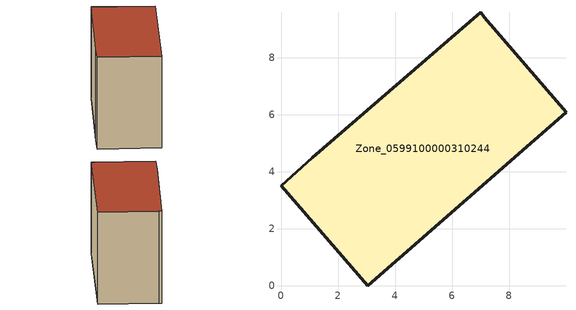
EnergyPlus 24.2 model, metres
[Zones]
Zone_0599100000310244
 floor ground (C_G): 10,6.09 3.05,0 0,3.51 1.1,4.5 7.01,9.6 7.13,9.43 z0
 wall outside (C_F): 3.05,0 10,6.09 7.13,9.43 7.01,9.6 1.1,4.5 0,3.51 3.05,0 z0:7.17
 roof outside (C_R): 7.01,9.6 1.1,4.5 0,3.51 3.05,0 10,6.09 7.13,9.43 z7.17
[BUILDING]
Pand.0599100000310244: North Axis=0; Terrain=City; Loads Convergence Tolerance Value=0.04; Temperature Convergence Tolerance Value=0.4; Solar Distribution=FullExterior; Maximum Number of Warmup Days=25; Minimum Number of Warmup Days=1
[Site:Location]
Rotterdam.The.Hague.AP_ZH_NLD Design_Conditions: Latitude=51.96; Longitude=4.45; Time Zone=1; Elevation=-4.5
[SITE:GROUNDTEMPERATURE:BUILDINGSURFACE]
18, 18, 18, 18, 18, 18, 18, 18, 18, 18, 18, 18
[MATERIAL] Thermal Absorptance=0.9; Solar Absorptance=0.7; Visible Absorptance=0.7
Name | Roughness | Thickness | Conductivity | Density | Specific Heat
G.TI.1946 | MediumSmooth | 0.15 | 1 | 540 | 1210
F.TI.1946 | Rough | 0.3 | 0.857143 | 1920 | 840
R.TI.1946 | MediumRough | 0.2 | 0.1 | 1500 | 1000
[CONSTRUCTION]
C_G: G.TI.1946
C_F: F.TI.1946
C_R: R.TI.1946
[ZONE]
Zone_0599100000310244: Type=1; Multiplier=1; Ceiling Height=Autocalculate; Volume=Autocalculate; Floor Area=autocalculate; Part of Total Floor Area=Yes
[ZONEINFILTRATION:DESIGNFLOWRATE]
Infil_Zone_0599100000310244: Zone or ZoneList or Space or SpaceList=Zone_0599100000310244; Schedule=AlwaysOn; Design Flow Rate Calculation Method=Flow/Area; Flow Rate per Floor Area=0.003; Constant Term Coefficient=1; Temperature Term Coefficient=0; Velocity Term Coefficient=0; Velocity Squared Term Coefficient=0
[HVACTEMPLATE:ZONE:IDEALLOADSAIRSYSTEM]
Zone_0599100000310244: Maximum Heating Supply Air Temperature=50; Minimum Cooling Supply Air Temperature=13; Maximum Heating Supply Air Humidity Ratio=0.0156; Minimum Cooling Supply Air Humidity Ratio=0.0077; Heating Limit=NoLimit; Cooling Limit=NoLimit; Dehumidification Control Type=ConstantSensibleHeatRatio; Cooling Sensible Heat Ratio=0.7; Dehumidification Setpoint=60; Humidification Control Type=None; Humidification Setpoint=30; Outdoor Air Method=None; Outdoor Air Flow Rate per Person=0.00944; Outdoor Air Flow Rate per Zone Floor Area=0; Outdoor Air Flow Rate per Zone=0; Demand Controlled Ventilation Type=None; Outdoor Air Economizer Type=NoEconomizer; Heat Recovery Type=None; Sensible Heat Recovery Effectiveness=0.7; Latent Heat Recovery Effectiveness=0.65
[ZONECONTROL:THERMOSTAT]
ThermostatControl_Zone_0599100000310244: Zone or ZoneList=Zone_0599100000310244; Control Type Schedule=DualSetpointControlType; Control 1=Thermostat_Zone_0599100000310244; Temperature Difference Between Cutout And Setpoint=0
[THERMOSTATSETPOINT:DUALSETPOINT]
Thermostat_Zone_0599100000310244: Heating Setpoint Temperature Schedule=HeatingSetpoint_Zone_0599100000310244; Cooling Setpoint Temperature Schedule=CoolingSetpoint_Zone_0599100000310244
[SCHEDULE:COMPACT]
HeatingSetpoint_Zone_0599100000310244: Through: 12/31, For: AllDays, Until: 24:00, 21
CoolingSetpoint_Zone_0599100000310244: Through: 12/31, For: AllDays, Until: 24:00, 24
DualSetpointControlType: Through: 12/31, For: AllDays, Until: 24:00, 4
AlwaysOn: Through: 12/31, For: AllDays, Until: 24:00, 1
